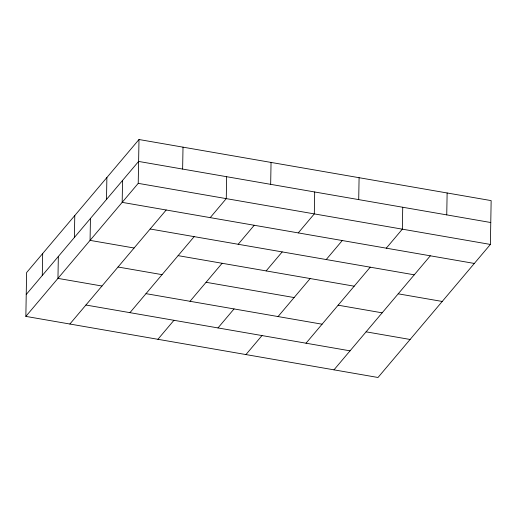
<?xml version="1.0" encoding="UTF-8"?>
<svg xmlns="http://www.w3.org/2000/svg" width="517" height="517" viewBox="0 0 517 517"><rect width="100%" height="100%" fill="white"/><g stroke="black" fill="none" stroke-linecap="round" stroke-linejoin="round"><path stroke-width="0.78" d="M25.85 316.391L26.613 272.562L138.995 139.519L491.15 200.609L490.387 244.438L378.005 377.481L25.85 316.391L138.226 183.354L138.995 139.519M42.284 275.471L42.672 253.556M58.343 256.464L57.956 278.385L101.978 286.017M74.396 237.458L74.778 215.544M90.449 218.452L90.068 240.373L134.084 248.005M106.502 199.446L106.883 177.531M122.555 180.439L122.174 202.36L474.328 263.444M182.63 169.072L183.012 147.158M226.646 176.711L226.265 198.625L210.212 217.631M270.669 184.343L271.05 162.428M314.691 191.981L314.304 213.896L298.251 232.902M358.708 199.614L359.089 177.699M402.73 207.252L402.342 229.167L386.289 248.173M446.746 214.885L447.127 192.97M26.231 294.477L138.608 161.433L490.769 222.523M69.873 324.03L166.196 209.992M129.941 312.662L194.159 236.637M157.911 339.301L173.964 320.294M190.017 301.288L222.123 263.276M238.175 244.27L254.235 225.263M217.98 327.933L234.039 308.927M266.145 270.914L282.198 251.908M245.95 354.572L262.003 335.565M278.056 316.559L310.161 278.553M326.221 259.547L342.273 240.541M306.025 343.204L370.237 267.179M333.988 369.842L430.312 255.812M138.226 183.354L490.387 244.438M150.137 228.999L414.259 274.818M178.107 255.644L354.184 286.185M398.206 293.824L442.222 301.456M118.031 267.011L162.054 274.65M206.07 282.282L294.108 297.553M338.131 305.192L382.147 312.83M145.994 293.656L322.078 324.198M366.094 331.836L410.117 339.469M85.925 305.024L350.041 350.836"/></g></svg>
